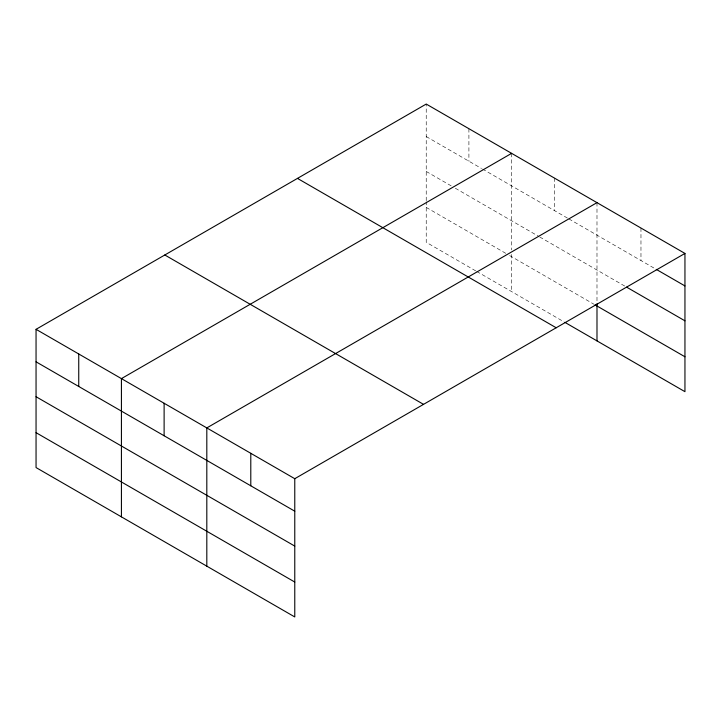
<?xml version="1.0" encoding="UTF-8"?>
<svg xmlns="http://www.w3.org/2000/svg" width="721" height="721" viewBox="0 0 721 721"><rect width="100%" height="100%" fill="white"/><g stroke="black" fill="none" stroke-linecap="round" stroke-linejoin="round"><path stroke-width="0.54" stroke-dasharray="3.6 2.7" d="M426.228 200.663L426.228 104.058M426.228 136.557L481.529 168.48M482.502 169.047L567.878 218.337M568.851 218.896L655.308 268.816M426.228 171.454L451.454 186.018M455.33 188.253L538.767 236.425M539.741 236.993L625.666 286.598M426.228 207.405L505.782 253.341M509.666 255.576L594.077 304.307M475.707 270.871L426.228 242.301L426.228 201.79M476.68 271.429L563.993 321.845M640.969 228.043L640.969 260.533M596.988 202.646L596.988 302.622M554.296 177.997L554.296 210.496M511.604 153.357L511.604 249.962M511.604 254.45L511.604 291.599M468.911 128.708L468.911 161.198"/><path stroke-width="1.08" d="M564.967 322.404L684.95 391.674L684.95 253.431L426.228 104.058L36.05 329.326L36.05 467.568L294.772 616.942L294.772 478.699L36.05 329.326M511.604 153.357L121.425 378.615L121.425 516.858M596.988 202.646L206.81 427.913L206.81 566.156M294.772 478.699L684.95 253.431M656.263 269.366L684.95 285.931M626.621 287.147L684.95 320.827M595.041 304.875L684.95 356.778M297.467 178.393L556.188 327.767M164.812 254.991L423.533 404.364M36.05 361.825L294.772 511.198M36.05 396.721L294.772 546.094M36.05 432.672L294.772 582.045M596.988 303.748L596.988 340.889M250.791 453.302L250.791 485.801M164.118 403.264L164.118 435.763M78.742 353.975L78.742 386.465"/></g></svg>
